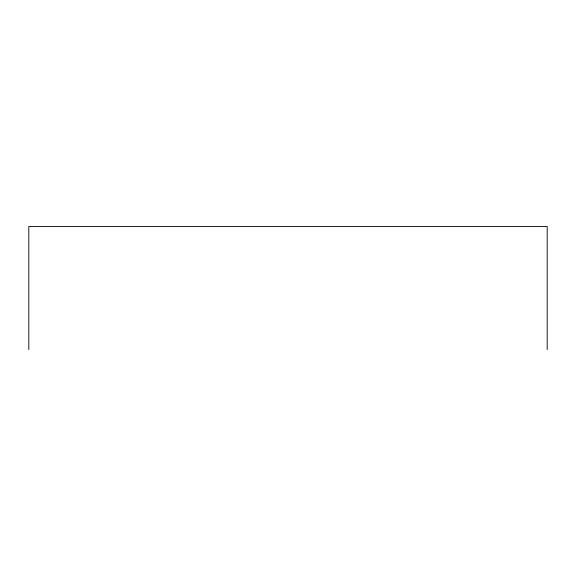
<?xml version="1.0" encoding="UTF-8"?>
<svg xmlns="http://www.w3.org/2000/svg" width="576" height="576" viewBox="0 0 576 576"><rect width="100%" height="100%" fill="white"/><g stroke="black" fill="none" stroke-linecap="round" stroke-linejoin="round"><path stroke-width="0.86" d="M547.2 349.546L547.2 226.454L28.8 226.454L28.8 349.546"/></g></svg>
